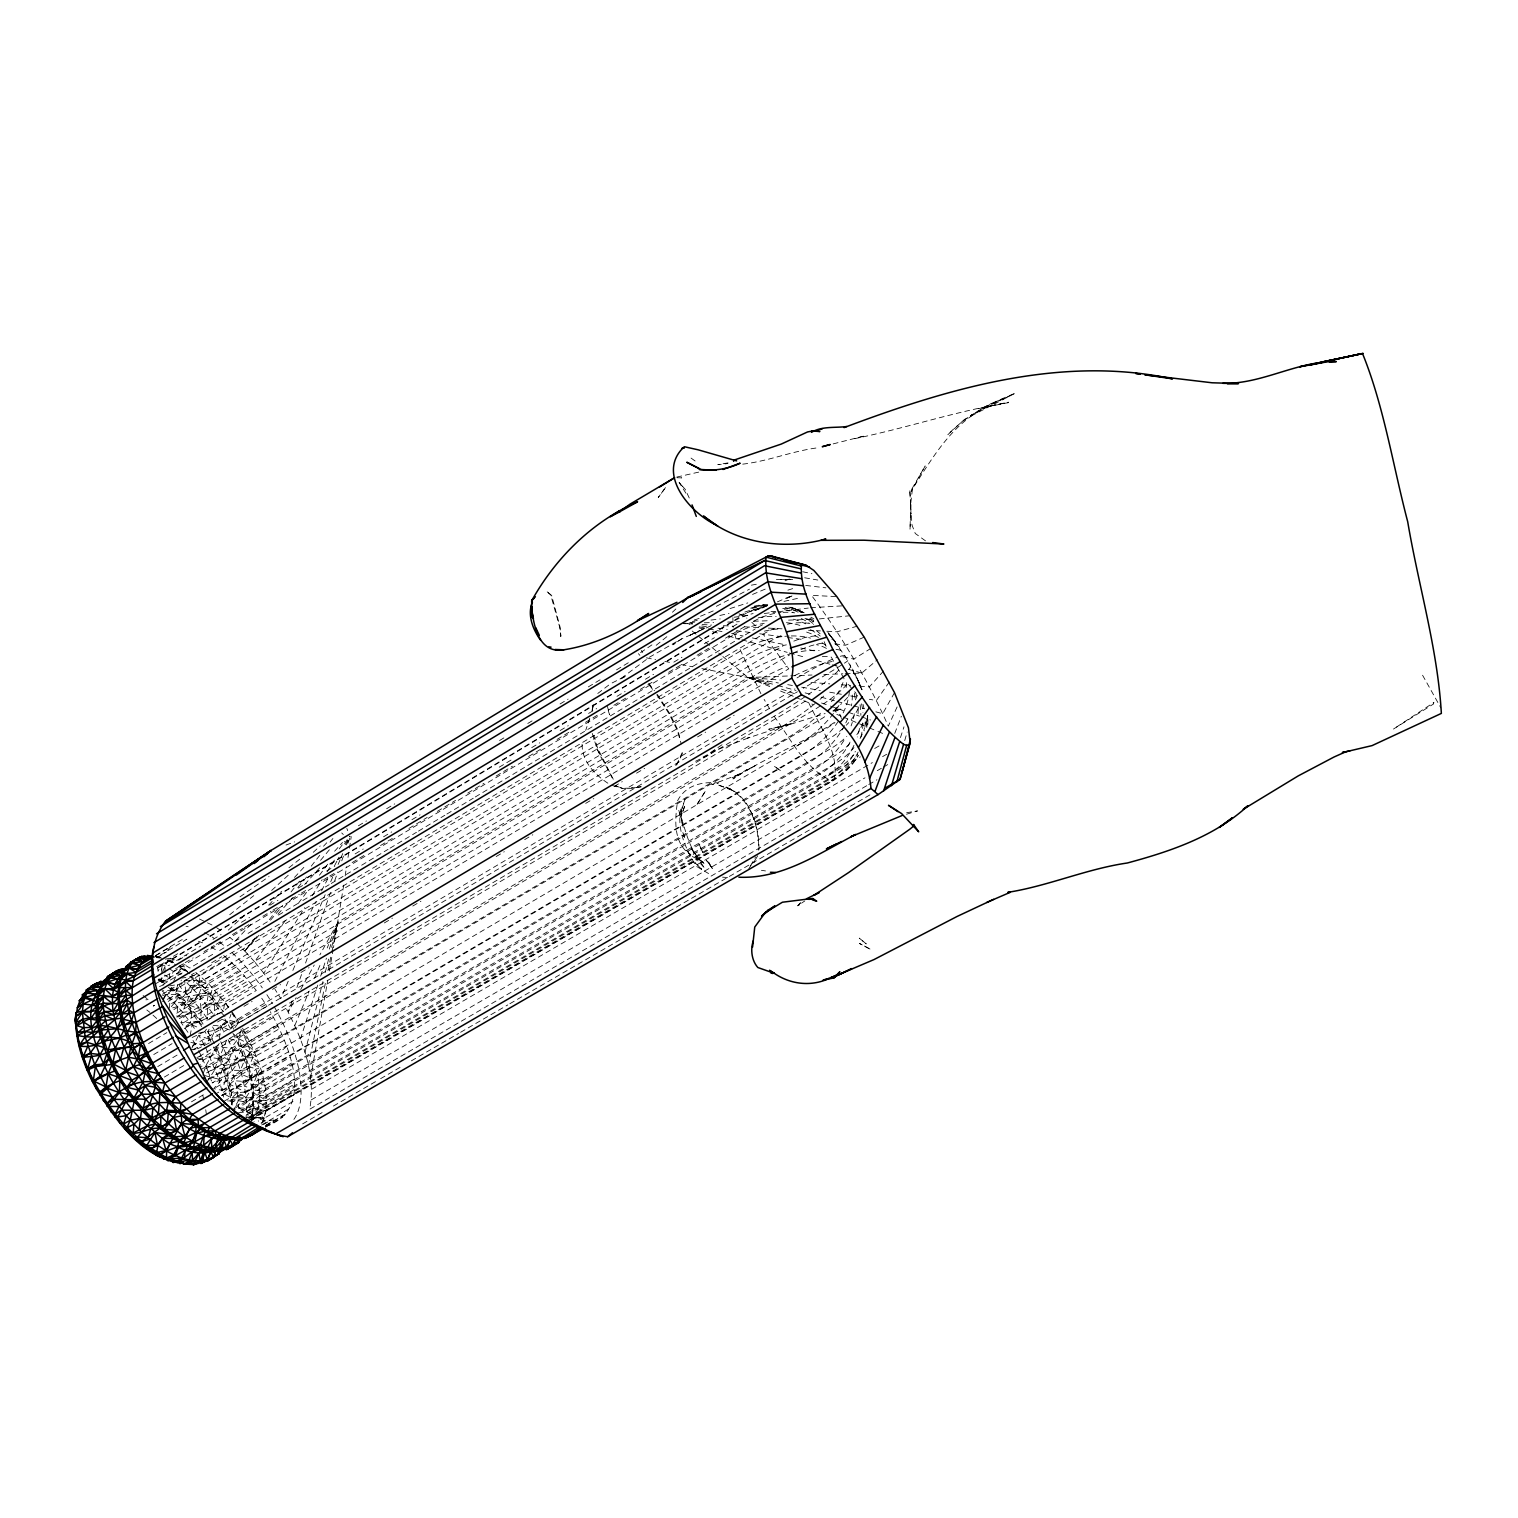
<?xml version="1.0" encoding="UTF-8"?>
<svg xmlns="http://www.w3.org/2000/svg" width="1518" height="1518" viewBox="0 0 1518 1518"><rect width="100%" height="100%" fill="white"/><g stroke="black" fill="none" stroke-linecap="round" stroke-linejoin="round"><path stroke-width="0.75" stroke-dasharray="5 3.75" d="M236.466 1034.783C248.212 1059.241 257.111 1086.907 252.386 1114.269L246.03 1117.988C248.743 1090.285 239.446 1062.904 227.453 1038.312L236.485 1040.494C247.738 1065.598 256.732 1093.89 251.096 1121.574M240.926 1029.052C253.961 1057.078 267.035 1091.328 254.056 1121.631M866.702 785.717L309.672 1109.26C316.427 1073.359 301.57 1037.401 285.08 1006.206M201.685 1026.51L191.192 1011.538L176.069 994.347L176.126 991.425L179.428 986.055L184.722 980.495L200.053 996.51L214.342 1015.656L208.156 1019.887L201.021 1009.774L188.896 1004.897L185.424 1004.442L169.561 1008.711L169.883 998.085L162.065 990.837L171.895 990.324L185.67 991.975L198.668 984.309L199.996 975.808L227.909 959.091L240.489 971.273L256.295 990.476L228.535 1006.984L223.374 1011.519L215.917 1014.783L223.374 1011.519L224.74 1002.07L208.478 983.588L195.727 972.336M910.61 515.456L910.003 529.668L910.8 502.458L911.047 514.071L909.756 489.612L910.534 501.547M231.875 1104.383C232.596 1084.383 224.322 1065.124 216.258 1047.173L219.256 1043.53M164.893 972.81L165.215 966.15L167.853 960.42L173.469 962.355L167.473 959.888L174.285 960.42M265.878 1126.489C316.294 1108.804 288.951 1044.213 270.318 1011.728M242.557 1028.16C257.548 1056.3 273.392 1090.322 262.747 1122.428M732.871 617.731L733.175 627.408M759 849.359C759.076 826.001 750.139 796.039 726.135 787.102C749.588 796.988 759.304 826.494 758.696 850.175M836.114 707.445L835.697 711.771L840.232 714.845L842.054 720.405M238.516 1112.77L246.523 1111.783L252.842 1108.14L253.582 1092.865L292.651 1068.539M161.591 970.04L162.521 963.152M251.4 1119.487L253.221 1108.387L259.198 1102.125L266.409 1100.512L294.625 1084.042M252.842 1108.14L252.007 1116.982L247.244 1119.715M219.275 1038.824L221.097 1026.585L218.649 1022.62M343.713 885.165L333.486 947.706M345.155 875.905L346.578 866.645M348.02 857.404L349.102 850.459M349.463 848.145L351.246 836.589M220.755 1041.727L230.47 1064.611L236.618 1087.154L238.421 1100.664L233.089 1110.151L238.668 1107.988L246.523 1111.783L252.899 1106.318L253.791 1100.929L265.479 1090.303L253.373 1090.247L251.684 1088.861L257.111 1074.535L262.026 1073.776L289.995 1057.363M185.424 1004.442L182.653 1012.259L177.264 1017.629C187.188 1013.075 199.237 1013.701 206.562 1004.65L208.213 995.125L188.004 974.139M310.602 1077.742L327.755 980.211M329.387 970.932L333.068 950.021M190.167 1035.655L192.103 1024.935L182.653 1012.259L169.883 998.085L162.54 1001.614M592.305 709.627L593.348 704.01M592.343 710.348L593.386 704.694L591.963 710.785M232.083 1105.085L232.197 1097.514L237.529 1092.58L245.328 1092.011L251.684 1088.861L246.011 1097.476L232.671 1101.897L238.174 1097.875L252.652 1097.818L253.582 1092.865L266.409 1100.512L253.791 1100.929L266.428 1105.787L294.701 1089.279M910.8 502.932L912.451 488.929C932.64 457.715 953.152 421.226 989.034 406.331L983.171 408.076L986.188 407.166M308.382 1065.37L326.047 979.907M327.945 970.666L331.285 954.499M331.778 952.184L337.983 922.166L748.089 677.559L788.354 675.965M231.476 1104.383L231.495 1093.226L243.297 1081.347L249.559 1077.704L255.878 1068.995L260.413 1068.236L288.325 1051.841M292.993 1101.499L264.113 1118.311L251.552 1117.305L258.326 1109.07L266.428 1105.787M589.781 718.166L585.682 730.386M291.475 1063.055L263.468 1079.469L258.079 1079.962L252.595 1084.326L251.608 1088.368L245.328 1092.011L229.692 1084.269L228.326 1086.698L216.827 1093.245M240.394 1030.931L238.25 1044.346L233.032 1050.323L228.725 1059.83L223.772 1064.611L218.972 1079.26L223.525 1097.04M236.618 1087.154L244.322 1086.186L249.958 1079.526L250.982 1075.484L262.026 1073.776M304.966 1052.41L322.917 981.577M325.231 972.431L329.292 956.435M331.607 947.308L337.983 922.166L319.9 954.803M262.595 1122.561L266.105 1110.778L294.454 1094.25M286.466 1046.319C270.318 1064.156 234.835 1061.063 228.668 1088.083L230.584 1097.552L227.719 1101.024M904.709 740.575L907.195 732.056M240.489 971.273L212.653 987.876L210.66 994.271L200.053 996.51L188.896 1004.897L183.754 1002.525L174.513 1002.848L169.561 1008.711M203.089 1024.043L200.869 1020.627L201.021 1009.774L179.428 986.055L181.306 980.04M300.431 1039.052L317.755 985.106M320.64 976.112L326.427 958.124M329.311 949.13L337.983 922.166L327.186 947.991M900.459 737.558L903.988 726.837M284.227 1040.361L252.709 1057.685L247.548 1069.924C241.836 1076.945 232.88 1075.427 225.176 1075.636L213.715 1088.615L222.083 1090.322L230.47 1064.611L236.58 1059.185L242.823 1055.541L245.878 1057.116L250.774 1051.955L281.798 1034.498M203.374 1073.188L205.879 1065.731L216.258 1047.173L232.026 1048.008L238.25 1044.346L256.371 1056.756M292.196 1000.817L288.268 1011.937L296.181 997.649M296.921 987.497L302.424 971.937M305.573 963.057L330.734 891.958M334.662 880.838L337.812 871.958M341.74 860.839L344.093 854.179M348.039 843.078L350.392 836.399M209.332 1042.942L197.776 1048.729L191.496 1037.8L204.892 1031.538C215.575 1031.879 228.231 1025.447 230.926 1014.441M894.728 733.46L901.331 716.268M246.011 1097.476L237.529 1092.58L231.495 1093.226L228.326 1086.698L227.283 1075.105L232.368 1070.323L240.356 1070.361L245.878 1057.116M193.924 1000.95L198.592 994.802L201.609 987.459L212.653 987.876M226.656 1040.134L215.006 1068.084L202.729 1075.048M294.834 1025.485L309.217 991.045M314.606 978.123L320.905 963.057M288.23 981.254L280.83 998.578L274.986 989.319M292.841 970.438L325.175 894.709M330.715 881.73L333.486 875.241M338.116 864.425L342.726 853.59M346.427 844.938L350.108 836.285M173.716 981.273L176.904 973.949L181.173 968.674L186.107 970.306L179.712 965.846L183.128 963.892L189.845 968.048L213.848 953.646M261.779 1123.415L264.512 1118.083M897.119 706.933L888.315 726.154C867.727 679.874 841.769 635.966 811.504 595.36L836.816 596.612M162.711 971.52L165.215 966.15L169.807 965.106M277.471 1025.124L247.149 1042.581L242.33 1047.781L236.58 1059.185L228.725 1059.83L220.471 1056.452L216.448 1053.264L211.856 1043.929M163.432 999.831L166.107 994.461L171.895 990.324L182.577 997.8L200.869 1020.627L208.156 1019.887L220.527 1011.956L225.537 1017.003M274.815 981.406L316.105 901.426M321.531 890.895L329.14 876.171M334.586 865.639L338.931 857.215M345.44 844.596L349.785 836.171M220.793 997.155L217.605 1003.246L207.378 1005.751L201.021 1009.774L200.053 996.51L206.258 992.791L210.66 994.271L223.374 1011.519L208.213 995.125L220.793 997.155L248.572 980.59M236.334 966.947L208.478 983.588L194.854 980.419L182.577 997.8L169.883 998.085L176.069 994.347L166.107 994.461L159.732 996.491M755.547 859.15L753.611 862.774L757.672 855.754M300.697 989.489L314.245 965.012M257.054 1074.289L260.413 1068.236L254.493 1063.682M894.5 692.606L882.717 713.688L875.867 711.847M187.947 1032.335L181.003 1022.411L185.006 1015.238L191.192 1011.538L195.006 1012.525M750.537 865.848L755.547 856.93M748.545 869.397L752.7 862.167M191.894 1048.027L198.725 1035.2L197.682 1033.511L203.089 1032.031M210.983 1042.259L207.833 1031.443L209.674 1028.312M273.487 1017.383L245.707 1033.815C234.133 1037.932 232.482 1052.6 220.471 1056.452L221.211 1064.441L228.326 1086.698M676.705 765.053C687.939 738.071 682.455 757.539 674.827 766.457M270.128 982.089L263.809 973.247L304.795 907.574M312.234 895.639L322.177 879.719M327.129 871.768L334.586 859.814M344.51 843.894L348.248 837.936M167.492 950.439L171.705 945.088M216.258 1047.173L216.448 1053.264L203.374 1060L199.256 1066.471L205.879 1065.731L215.006 1068.084L221.211 1064.441L223.772 1064.611M238.668 1107.988L246.599 1108.14L252.709 1098.558L238.668 1107.988L238.421 1100.664L246.409 1102.201L252.652 1097.818L253.373 1090.247L263.468 1079.469L257.111 1074.535L250.982 1075.484L251.608 1088.368L244.322 1086.186M206.448 1029.147L204.892 1031.538L209.427 1039.375L205.613 1043.625M206.846 1081.973L215.347 1068.995L221.211 1064.441L216.448 1053.264M232.368 1070.323L242.823 1055.541L242.33 1047.781L251.438 1045.219L279.255 1028.825M171.249 987.25L182.577 997.8L206.258 992.791L205.385 988.066L208.478 983.588M889.301 681.98L876.36 700.538L869.359 699.286M800.403 902.736L798.354 905.639L801.314 903.077M853.344 762.795L854.729 760.841M162.749 999.186L166.107 994.461M174.513 1002.848L178.726 997.041L186.695 1002.373L193.469 1000.438L198.592 994.802M234.816 1027.8L237.984 1023.455L267.035 1006.263L259.995 995.599M263.809 973.247L254.493 961.672L285.574 920.306M298.287 903.4L308.173 890.231M319.463 875.203L329.368 862.034M339.254 848.885L344.909 841.351M228.725 1059.83L222.767 1068.596L215.347 1068.995L208.175 1071.461L198.706 1050.532M254.493 961.672L244.778 951.027L254.891 938.124M269.35 919.661L279.464 906.739M291.02 891.977L299.691 880.914M311.247 866.152L319.918 855.089M330.032 842.167L332.916 838.467M250.774 1051.955L244.474 1060.152L224.209 1065.788L225.176 1075.636L212.084 1082.922L226.049 1078.406M236.504 943.114L244.778 951.027L256.903 936.53M270.546 920.193L282.671 905.696M297.813 887.556L308.42 874.861M320.545 860.345L329.634 849.454M883.59 670.956L869.34 686.933L860.004 686.212M244.778 951.027L258.971 935.278M277.87 914.253L293.638 896.74M304.682 884.501L320.431 866.987M334.624 851.219L342.499 842.471M250.963 924.196L234.835 941.521L229.825 937.403M268.705 905.145L281.589 891.275M294.492 877.423L305.782 865.298M323.524 846.228L326.749 842.775M229.692 1084.269L241.552 1074.44L249.559 1077.704L248.781 1066.395L255.878 1068.995M800.441 903.001L797.633 905.829L804.787 900.971M193.469 1000.438L188.896 1004.897L191.192 1011.538L182.653 1012.259L176.942 1017.231L177.587 1006.244L183.754 1002.525L186.695 1002.373L192.463 988.047L201.609 987.459M672.436 612.228L675.871 608.965M597.769 693.479L610.141 684.03M228.288 930.117L247.377 912.641M271.646 890.421L288.989 874.539M313.258 852.3L320.203 845.943M714.978 750.12L710.443 754.048L693.897 762.074M232.254 1012.07L239.275 1022.715L228.782 1020.229L226.372 1021.31L214.759 1030.589L211.59 1038.027L209.427 1039.375L198.725 1035.2L204.816 1045.921M845.184 673.688L861.769 673.043L877.423 659.704M656.174 645.321L668.793 635.131M229.692 914.747L253.753 895.658M288.932 867.765L301.892 857.48M251.552 1117.305L257.415 1113.168L266.105 1110.778L253.221 1108.387M239.996 896.853L269.028 876.531M256.087 1117.381L250.091 1121.574L256.219 1116.982L264.056 1118.443L256.087 1117.381L258.553 1121.233M640.558 652.645L652.19 644.695M681.582 638.888L672.872 644.808L681.582 638.888L696.743 632.228M710.652 752.473L724.086 743.365M198.118 1021.026L190.414 1022.525L184.627 1027.363L214.114 1015.314L214.588 1003.398L220.527 1011.956M265.935 1004.499L231.115 1024.384L227.017 1022.411L222.937 1015.808M834.027 722.701C801.58 743.896 765.167 757.672 732.985 778.924L746.894 769.683L732.53 777.747L739.759 774.066L711.752 784.635L718.356 783.022C702.568 781.296 685.738 785.034 677.654 800.574C674.884 819.208 672.683 843.192 690.899 854.976L686.686 850.516L690.557 855.602L701.771 861.256L704.504 864.121C688.261 851.484 685.813 828.202 678.47 809.663L683.442 828.411L681.24 817.671L681.791 820.517L681.108 808.107C676.288 828.828 685.719 848.885 696.155 866.19L711.164 875.089M870.934 648.376L853.78 659.078L839.947 656.193M171.8 962.222L167.853 960.42L161.591 964.253L158.043 971.33L157.606 966.814M155.766 983.702L160.415 980.875L167.511 981.216M148.1 999.546L145.88 999.831M185.67 991.975L184.722 980.495L192.539 975.429L199.996 975.808M358.4 825.792L366.464 820.934M386.635 808.733L394.699 803.876M499.574 740.518L505.608 736.856M527.79 723.46L533.843 719.817M560.066 703.972L568.13 699.096M588.301 686.914L602.418 678.394M616.536 669.855L630.653 661.336M155.899 955.581L167.454 948.598M156.885 957.782L166.544 951.938M165.291 959.167L170.187 958.237L180.281 952.165M156.677 966.681L160.566 964.328M157.436 967.668L742.625 615.264A67.532 63.49 -63.7 0 1 766.514 606.574M157.53 968.142L732.568 621.887A68.044 62.466 -3.2 0 1 753.137 613.538M176.543 960.609L200.68 946.075M178.479 960.192L186.6 955.296M212.994 939.414L221.116 934.538M241.419 922.318L249.54 917.441M269.843 905.221L277.965 900.326M298.268 888.125L306.389 883.229M326.693 871.009L334.814 866.133M355.117 853.913L363.238 849.017M383.542 836.816L391.663 831.921M411.947 819.701L420.069 814.824M499.251 767.178L511.433 759.854M531.736 747.634L539.858 742.757M560.161 730.538L568.282 725.642M588.586 713.441L596.707 708.545M617.01 696.326L625.131 691.449M645.435 679.229L653.556 674.334M673.84 662.133L681.962 657.237M704.295 643.803L714.447 637.693M732.72 626.706L738.811 623.044M185.139 962.678L193.147 957.858M175.595 968.712L183.697 963.816M204 951.634L214.133 945.524M216.163 944.31L222.254 940.648M232.406 934.557L242.538 928.447M244.569 927.232L250.66 923.57M262.842 916.265L270.944 911.388M272.974 910.155L279.065 906.493M291.247 899.187L299.369 894.311M301.38 893.077L307.471 889.434M323.714 879.662L327.774 877.233M329.804 876L335.876 872.357M352.119 862.585L364.282 855.279M380.525 845.526L392.707 838.202M408.93 828.449L427.184 817.462M437.336 811.371L455.59 800.384M467.772 793.079L484.014 783.307M496.177 776.002L512.42 766.248M528.644 756.476L540.825 749.171M557.049 739.418L569.231 732.093M585.455 722.34L597.637 715.016M613.86 705.263L626.042 697.938M640.254 689.4L654.448 680.861M668.66 672.322L682.853 663.783M697.066 655.245L711.259 646.725M725.471 638.186L745.755 625.985M158.214 980.609L734.693 634.182A68.215 54.306 -15.5 0 1 764.218 623.329M162.843 984.556L183.147 972.374M219.655 950.458L239.939 938.276M248.06 933.399L268.344 921.217M278.496 915.126L300.811 901.73M302.841 900.516L329.197 884.69M331.228 883.476L359.633 866.417M361.663 865.203L388.039 849.359M390.069 848.145L416.444 832.319M418.475 831.105L444.85 815.261M446.88 814.046L473.255 798.221M475.267 796.988L755.243 628.926M211.685 962.754L221.666 956.776M162.464 994.271L763.118 634.201A67.171 45.331 -41 0 1 778.032 627.029M165.386 995.599L740.404 651.07A68.348 42.314 -21.7 0 1 789.17 636.023M232.14 962.886L204.266 979.565L198.991 981.387L190.926 976.719L181.932 978.047M168.194 1001.425L769.284 641.697A67.115 38.709 -38.6 0 1 784.028 634.391M171.572 1003.55L744.503 660.88A68.405 35.104 -23.9 0 1 786.381 644.865M173.849 1009.584L775.679 650.065A67.058 31.461 -36.7 0 1 782.946 646.023M176.752 1013.189L749.361 671.392A68.462 27.267 -25.7 0 1 790.593 653.803M252.5 985.543L224.74 1002.07L217.605 1003.246L213.583 1002.051L211.59 995.41L244.569 975.827M194.342 1028.369L192.103 1024.935L200.869 1020.627L191.913 1012.468L190.414 1022.525L181.003 1022.411M179.314 1018.635L782.187 659.154A67.02 23.7 -34.9 0 1 789.417 655.074M148.555 1043.53L166.866 1032.62M183.147 1022.923L754.844 682.398A68.481 18.918 -27.4 0 1 787.349 666.212M184.399 1028.464L788.734 668.85L763.118 634.201M153.754 1054.536L172.084 1043.644M217.548 1021.994L223.639 1018.369M243.981 1006.301L252.121 1001.463M272.462 989.375L280.602 984.556M300.943 972.469L309.084 967.649M384.339 922.944L392.479 918.124M412.801 906.037L420.941 901.218M496.196 856.513L504.337 851.693M524.678 839.606L532.818 834.767M585.701 803.364L593.842 798.544M614.183 786.457L622.304 781.637M636.554 773.174L644.676 768.336M697.559 736.932L705.699 732.112M726.04 720.025L734.181 715.206M157.72 1066.585L178.099 1054.498M192.369 1046.016L767.368 705.054A68.519 1.366 -30.4 0 1 794.92 688.887M193.222 1049.83L797.424 691.772M164.399 1077.04L184.779 1064.972M199.067 1056.528L774.161 716.268A68.5 7.514 -31.9 0 0 804.863 696.838M198.782 1059.868L805.47 701.088M202.217 1068.9L781.144 727.122A68.481 16.262 -33.4 0 0 817.747 701.316M205.67 1068.881L813.155 710.386A66.982 18.102 -27.5 0 0 820.213 706.041M208.042 1079.146L788.184 737.406A68.443 24.724 -35 0 0 822.206 711.619M209.75 1079.127L818.354 720.671A67.02 26.129 -25.9 0 0 825.394 716.268M191.477 1101.821L205.746 1093.415M215.935 1087.419L823.022 730.594A67.058 33.738 -24.1 0 0 834.976 722.587M221.362 1095.484L827.082 740.025A67.096 40.777 -22 0 0 844.9 726.591M222.14 1095.692L801.865 755.528A68.329 40.132 -38.9 0 0 838.828 720.481M228.914 1101.233L830.479 748.772A67.171 47.172 -19.4 0 0 846.816 736.344M230.338 1101.575L808.24 763.042A68.253 46.792 -41.3 0 0 844.881 724.788M235.423 1106.413L833.116 756.723A67.247 52.788 -16.2 0 0 850.801 742.511M234.284 1108.557L814.198 769.341A68.177 52.637 -44.5 0 0 845.545 737.71M294.245 1079.051L266.086 1095.503L259.407 1095.389M240.85 1110.929L834.976 763.725A67.323 57.551 -11.7 0 0 853.97 747.596M242.197 1111.631L819.568 774.313A68.082 57.532 -48.8 0 0 850.042 742.093M247.434 1113.282L836.02 769.664A67.418 61.346 -4.9 0 0 855.032 753.156M247.377 1114.648L860.383 756.837M874.691 748.488L880.819 744.902M248.971 1117.001L836.209 774.427A67.513 64.117 6.4 0 0 857.727 754.161M249.958 1117.419L828.335 780.062A67.893 64.211 -65.6 0 0 855.374 751.334M249.578 1119.582L835.526 777.918A67.608 65.824 27.1 0 0 858.334 755.49M250.015 1119.867L833.97 780.043A67.703 66.412 61.5 0 0 858.106 755.452M251.153 1119.829L833.97 780.043C840.403 752.264 818.031 724.731 807.5 699.893M311.569 1089.298L872.357 762.605M882.584 756.628L886.683 754.256M261.039 1123.111L264.929 1120.834L277.49 1119.734M261.665 1124.971L290.469 1107.969M263.582 1124.477L269.426 1121.081M265.859 1125.236L273.619 1120.72M265.954 1125.407L287.035 1113.149M265.384 1126.052L286.466 1113.795M311.266 1099.867L865.013 777.804M877.271 770.67L881.351 768.298M883.4 767.102L889.529 763.535M265.365 1127.172L282.69 1117.096M868.751 784.521L876.949 779.778M302.651 1123.87L325.213 1110.796M333.41 1106.034L353.941 1094.136M355.99 1092.941L378.551 1079.867M380.601 1078.672L403.162 1065.579M411.378 1060.835L458.569 1033.473M460.618 1032.278L507.79 1004.916M509.858 1003.721L872.964 793.155M703.024 757.027L715.642 750.328L750.67 737.065L747.463 738.146L792.035 723.403L768.658 729.285L790.271 724.314L825.147 713.517M224.322 1101.1L230.584 1097.552L238.174 1097.875M777.444 601.849L790.84 596.043M612.134 682.929L627.2 675.377M625.302 676.421L619.591 679.59L649.306 657.294L679.647 639.875M194.342 973.095L191.553 974.651L210.66 994.271L216.77 992.411M996.263 401.606L970.419 415.723L988.484 404.68L1009.261 396.217L982.45 408.418L1001.482 399.291M159.94 958.029L156.354 957.573L186.847 939.281L181.667 939.813L153.128 957.042L158.403 956.435L151.458 958.048M716.344 606.327L749.494 589.174M698.678 631.697L690.159 635.112L699.969 630.406M690.159 635.112L712.359 625.188M701.544 629.666L704.694 628.186M787.425 597.978L794.256 594.866M786.571 598.339L792.339 595.739M159.466 986.51L164.988 984.366L158.119 979.262L163.375 981.159L183.147 970.154L187.625 971.463L174.399 964.063M864.197 637.143L845.469 645.264L833.875 643.708M700.538 616.232L715.699 609.875M752.53 594.43L765.546 588.984M785.034 580.806L789.379 578.984M226.03 1053.112L233.032 1050.323L240.774 1050.304M767.368 605.739L753.194 611.166L766.059 606.251M206.562 1004.65L213.583 1002.051L207.378 1005.751L207.454 1018.844M286.01 845.033L294.663 841.864M738.924 615.492L766.021 606.043M222.083 1090.322L228.668 1088.083L222.71 1092.96L230.584 1097.552M694.333 619.951L701.012 617.826M729.968 608.585L747.786 602.912M787.88 590.141L794.559 588.016M906.493 814.217L917.517 810.916L905.829 812.832M833.173 443.882L865.07 435.78L854.463 438.683C906.056 428.285 956.264 410.998 1008.331 402.631L978.598 408.589L1008.369 402.156M832.832 710.955L841.105 709.058L832.832 711.05M246.599 1108.14L252.899 1106.318M676.762 477.069L698.735 472.117M857.309 626.194L836.949 631.792L822.756 631.014M249.958 1079.526L243.297 1081.347L235.252 1080.816M692.36 621.488L699.229 619.989M719.855 615.454L729.019 613.443M751.922 608.414L767.975 604.904M784.009 601.375L800.043 597.864M190.338 985.865L198.668 984.309L205.385 988.066M751.372 585.17L759.911 583.595M742.719 464.147C768.753 461.149 793.06 450.675 819.037 447.639M727.995 462.876L717.843 464.66L727.919 463.559M248.022 1117.665L252.007 1116.982L251.988 1115.294L257.415 1113.168L264.113 1118.311M169.618 985.846L175.69 984.878M833.515 711.05L838.221 710.595M612.361 785.489L622.703 788.449L615.397 785.717L622.703 788.449L635.283 787.633M635.852 787.557L643.215 786.457M627.845 788.734L641.241 786.741M850.365 615.682L816.665 619.211M190.945 1049.621L197.776 1048.729M694.77 622.076L683.195 623.5L690.159 624.429M710.993 620.065L720.253 618.927M734.143 617.219L750.366 615.207M764.256 613.5L775.831 612.058M778.146 611.773L808.259 608.073M810.574 607.769L843.515 605.777M156.354 957.573L160.225 957.213M252.595 1084.326L264.606 1084.972M240.356 1070.361L247.548 1069.924M790.726 675.871L812.035 675.017M823.876 674.542L842.832 673.783M692.569 623.196L683.195 623.5L692.663 624.012M704.276 622.816L713.631 622.513M727.691 622.076L739.399 621.697M753.44 621.241L767.482 620.786M788.563 620.122L814.312 619.287A67.418 60.378 -54 0 0 811.029 617.143M790.366 579.44L776.628 579.629L792.662 579.402M184.722 980.495L194.854 980.419M181.344 974.025L176.904 973.949L169.162 968.503M677.009 477.734L681.715 477.885L678.261 477.487M702.113 624.524L711.581 625.036M723.403 625.663L732.871 626.175M744.693 626.82L758.886 627.579M768.355 628.091L782.548 628.85M808.563 630.255L820.384 630.9M722.53 877.176L728.336 877.556M701.866 668.603L748.089 677.559L780.726 680.083M811.048 682.417L829.701 683.859M841.351 684.77L850.687 685.491M805.716 585.436L825.925 587.846M701.733 625.985L706.382 626.611M717.976 628.167L727.236 629.401M736.515 630.653L750.423 632.513M759.683 633.765L785.186 637.181M787.5 637.484L803.743 639.666M761.429 870.307L765.489 870.934M804.635 577.77L817.804 580.047M722.853 656.535L748.089 677.559L778.411 682.986M787.728 684.656L792.396 685.491M801.732 687.18L820.384 690.519M829.72 692.189L841.37 694.276M850.706 695.946L857.689 697.198M264.929 1120.834L246.39 1114.535M204.342 1045.048L190.471 1042.354M646.402 657.844L655.643 659.647M664.884 661.431L669.514 662.322M681.07 664.561L692.625 666.8M186.069 926.303L188.137 926.72M699.324 626.858L706.25 628.3M708.545 628.794L722.378 631.678M731.6 633.594L743.137 636.004M752.359 637.921L784.616 644.657M800.764 648.015L816.893 651.393M802.68 571.736L811.902 573.69M218.877 1058.748L201.458 1055.94L195.31 1057.989L203.374 1060M179.712 965.846L187.815 967.611M204.588 1075.541L218.972 1079.26L205.708 1047.743M769.74 686.553L748.089 677.559L775.47 684.903M777.747 685.529L796.001 690.424M805.128 692.872L811.978 694.713M821.105 697.16L834.805 700.823M837.082 701.43L864.463 708.792M161.743 958.275L155.272 955.979L158.821 956.928M699.02 627.883L703.536 629.135M712.587 631.659L719.361 633.537M728.412 636.042L739.702 639.173M741.96 639.799L787.178 652.342M789.436 652.968L805.261 657.351M816.57 660.501L830.118 664.258M832.376 664.884L839.169 666.763M848.201 669.267L861.769 673.043M155.272 955.979L159.276 957.251M155.728 956.34L159.751 957.63M748.089 677.559L772.567 686.041M781.485 689.134L797.064 694.523M821.542 703.005L828.221 705.32M830.441 706.098L846.038 711.506M848.258 712.265L859.378 716.116M861.617 716.894L870.516 719.987M158.119 979.262L163.375 981.159M170.187 958.237L174.418 959.812M199.579 919.073L212.937 925.43M198.441 941.236L202.615 942.849M167.416 960.002L173.469 962.355M229.56 1029.944L221.097 1026.585L224.493 1032.79M780.556 691.032L793.534 696.42M795.698 697.331L813.022 704.504M836.816 714.39L841.143 716.192M843.306 717.084L867.12 726.97M869.283 727.862L875.772 730.556M877.935 731.467L884.425 734.162M739 613.765L746.932 618.149M246.523 1111.783L252.386 1114.269M192.103 1024.935L198.042 1027.477M796.855 609.382L799.284 610.502M222.368 1019.432L226.372 1021.31M158.954 978.92L163.147 981.007L169.731 978.313L173.507 971.425L181.173 968.674L189.864 973.74M165.215 966.15L161.591 964.253L161.876 973.323M774.161 716.268C790.859 738.943 804.768 768.905 831.56 780.783A67.798 65.881 -85 0 0 858.125 752.093M160.415 980.875L165.936 983.854M170.225 988.161L176.126 991.425L177.701 984.556L179.428 986.055M167.853 960.42L172.767 963.152M925.506 540.863L915.278 533.501L912.014 525.095L911.198 513.046M251.438 1045.219L238.288 1038.464L234.284 1034.555M211.192 947.023L216.182 950.192M159.94 978.958L163.147 981.007L164.779 975.03L169.731 978.313L169.504 974.385M703.327 862.509L698.849 859.473L703.327 862.509L702.663 861.636M216.543 927.612L223.165 932.166M691.051 458.075L696.971 462.326M607.864 783.212C594.449 774.294 581.811 761.182 582.096 743.972M146.829 1009.982L149.921 1012.373M143.128 995.58L147.379 998.939M223.677 955.581L227.909 959.091M692.208 631.014L710.234 646.023M712.037 647.522L721.05 655.036M258.572 1062.714L252.709 1057.685L246.125 1057.818L246.599 1066.718M248.629 1046.206L253.98 1050.892M168.251 987.08L171.895 990.324M152.995 1015.144L157.587 1019.299M198.27 1021.253L204.797 1027.553M751.846 622.323L757.273 627.712A67.247 51.233 -44 0 1 764.711 623.746M242.519 1030.646L245.707 1033.815M828.43 633.86L835.052 641.526A67.115 38.709 -38.6 0 0 829.511 635.169M685.908 493.179L679.172 482.534L685.225 489.327L689.76 499.099M243.677 1034.745L249.692 1041.519M679.172 482.534L684.732 489.005M851.541 688.28L846.608 681.924A68.386 32.713 -36.8 0 1 845.355 690.994M648.679 683.366L654.505 690.785M649.514 685.434L653.86 690.994M228.535 1006.984L224.74 1002.07L228.25 1007.212M232.956 1014.195L238.193 1020.95M858.106 680.766L859.492 684.182A67.171 47.172 -19.4 0 1 862.015 689.817L860.308 685.624A67.096 40.777 -22 0 0 858.106 680.766L845.241 656.459L829.113 633.803A67.171 45.331 -41 0 1 832.68 638.547M657.408 694.504L669.647 713.422L677.977 730.12L680.33 740.025M656.744 694.713L668.983 713.688L677.313 730.386L681.278 743.991M836.968 667.199L843.989 678.204A68.443 24.724 -35 0 1 829.245 704.238M769.645 708.792L764.123 699.381M231.647 1012.506L237.984 1023.455L231.115 1024.384L228.782 1020.229M592.248 733.422L597.01 748.81L613.12 779.721M822.32 656.668A68.481 18.918 -27.4 0 1 831.276 657.104L836.114 665.757M207.833 1031.443L214.399 1043.511M1422.575 675.225L1440.943 707.995M230.736 1029.109L227.017 1022.411L220.812 1026.092L211.533 1025.162L218.156 1036.756M233.753 1029.261L231.115 1024.384L231.476 1028.654M760.898 693.688L739.095 647.484M232.956 1033.246L236.485 1040.494M597.01 748.81L601.413 758.165M858.277 681.07L860.308 685.624M824.16 641.678L827.215 648.888A68.405 35.104 -23.9 0 0 816.38 644.657M613.272 779.246L597.561 748.07L593.804 735.243M208.175 1071.461L211.457 1080.968M859.492 684.182L860.573 687.237A67.247 52.788 -16.2 0 1 862.547 691.43M608.244 710.652L609.61 714.826L607.409 706.344M734.693 634.182L737.122 642.114M202.748 1095.237L204.133 1101.138M205.727 1109.734L206.41 1114.421M161.439 977.706L161.933 983.987M343.334 834.483A9.81 3.624 57.8 0 1 341.74 832.946M346.825 828.505A9.81 3.624 57.8 0 1 347.698 830.669M639.856 655.34A10.076 2.353 58.6 0 1 638.433 653.651M641.507 650.387A10.076 2.353 58.6 0 1 642.494 652.531M838.961 705.377A68.386 32.713 -36.8 0 1 834.672 711.847M833.458 713.46A68.386 32.713 -36.8 0 1 795.128 746.932M849.321 691.373A68.329 40.132 -38.9 0 1 841.94 715.206M852.281 695.054A68.253 46.792 -41.3 0 1 851.427 705.889M847.499 719.096A68.253 46.792 -41.3 0 1 845.811 722.891M855.032 698.166A68.177 52.637 -44.5 0 0 853.78 690.842L855.791 692.891A68.082 57.532 -48.8 0 1 857.177 698.716M854.349 713.839A68.177 52.637 -44.5 0 1 851.086 725.908M858.163 708.849A68.082 57.532 -48.8 0 1 857.727 717.217M860.061 704.675A67.987 61.403 -55.1 0 1 860.858 715.376M859.53 728.412A67.987 61.403 -55.1 0 1 857.272 736.989M853.97 745.3A67.987 61.403 -55.1 0 1 824.312 777.899M861.541 703.802A67.893 64.211 -65.6 0 1 862.926 712.473M863.078 723.517A67.893 64.211 -65.6 0 1 860.345 738.868M863.021 704.314A67.798 65.881 -85 0 1 863.989 708.659M865.184 721.961A67.798 65.881 -85 0 1 864.558 730.86M866.645 721.676A67.703 66.412 61.5 0 1 866.55 726.097M867.29 716.135A67.608 65.824 27.1 0 1 867.518 724.807M867.784 724.674A67.513 64.117 6.4 0 0 867.898 718.375L867.67 715.414A67.418 61.346 -4.9 0 1 866.759 727.407M866.493 719.228A67.323 57.551 -11.7 0 1 863.761 730.405M862.3 734.029A67.323 57.551 -11.7 0 1 858.619 741.031M862.774 722.966A67.247 52.788 -16.2 0 1 856.835 734.731M858.353 708.033A67.096 40.777 -22 0 1 846.266 725.243M856.437 677.066A67.058 33.738 -24.1 0 1 859.036 685.51M857.385 695.32A67.058 33.738 -24.1 0 1 855.032 700.538M854.539 673.138A67.02 26.129 -25.9 0 1 856.304 679.817M847.613 697.312A67.02 26.129 -25.9 0 1 840.611 704.523M837.879 706.914A67.02 26.129 -25.9 0 1 833.477 710.481M852.452 669.04A66.982 18.102 -27.5 0 1 853.249 673.916M847.006 684.371A66.982 18.102 -27.5 0 1 823.572 703.84M850.156 664.846A66.963 9.791 -29 0 1 848.391 670.121M847.746 660.634A66.963 1.309 -30.4 0 1 844.406 663.176M841.427 665.112A66.963 1.309 -30.4 0 1 803.288 688.299M797.007 677.901A66.963 7.192 -31.9 0 1 836.816 657.446M840.27 656.307A66.963 7.192 -31.9 0 1 845.241 656.459M836.038 649.609A66.982 15.578 -33.4 0 1 842.68 652.398M793.022 653.214A67.02 23.7 -34.9 0 1 825.697 642.892M835.412 644.277A67.02 23.7 -34.9 0 1 840.099 648.509M793.838 641.108A67.058 31.461 -36.7 0 1 817.045 635.89M831.712 639.002A67.058 31.461 -36.7 0 1 837.538 644.865M787.462 624.24A67.171 45.331 -41 0 1 813.61 624.448M827.841 632.323A67.247 51.233 -44 0 1 830.46 635.966M804.957 618.357A67.247 51.233 -44 0 1 813.743 621.393M753.687 621.26A67.342 56.261 -48.1 0 1 781.03 612.513M783.003 612.361A67.342 56.261 -48.1 0 1 794.692 612.855M782.738 608.509A67.418 60.378 -54 0 1 802.244 612.627M791.428 607.845A67.532 63.49 -63.7 0 1 806.722 614.221M790.783 607.2A67.646 65.521 -81.5 0 1 804.559 613.234M750.689 608.206A67.646 65.521 -81.5 0 1 767.444 604.619M754.161 606.194A67.779 66.412 67.5 0 1 769.284 604.316M788.734 607.086A67.779 66.412 67.5 0 1 802.889 613.177M810.27 618.054A67.779 66.412 67.5 0 1 813.705 620.862M754.389 606.953A67.893 66.223 32.8 0 1 767.558 605.473M785.186 607.523A67.893 66.223 32.8 0 1 799.796 612.987M809.303 618.832A67.893 66.223 32.8 0 1 814.521 623.044M744.807 612.058A67.968 64.895 9.6 0 1 762.15 608.187M784.426 609.686A67.968 64.895 9.6 0 1 793.022 612.228M808.847 620.407A67.968 64.895 9.6 0 1 814.122 624.448M770.992 611.564A68.044 62.466 -3.2 0 1 775.489 611.754M801.219 618.509A68.044 62.466 -3.2 0 1 808.866 622.76M758.222 617.826A68.139 58.898 -10.7 0 1 776.191 616.422M793.648 619.192A68.139 58.898 -10.7 0 1 805.697 623.86M816.304 630.539A68.139 58.898 -10.7 0 1 822.376 635.985M786.438 622.646A68.215 54.306 -15.5 0 1 803.003 626.422M810.46 629.685A68.215 54.306 -15.5 0 1 820.251 636.118M764.37 631.146A68.291 48.747 -19 0 1 779.854 628.907M806.608 632.095A68.291 48.747 -19 0 1 818.506 637.541M791.257 635.947A68.348 42.314 -21.7 0 1 810.574 638.129M822.073 642.816A68.348 42.314 -21.7 0 1 825.545 645.131M792.605 653.29A68.462 27.267 -25.7 0 1 819.189 650.52M794.806 675.472A68.5 10.247 -29 0 1 833.629 661.412M838.695 670.064A68.5 7.514 -31.9 0 1 808.411 694.428M823.743 696.041A68.481 16.262 -33.4 0 1 819.303 699.988M204.664 932.678A115.444 51.935 58.6 0 1 213.905 938.162M219.56 942.147A115.444 51.935 58.6 0 1 225.84 947.156M232.121 952.697A115.444 51.935 58.6 0 1 262.291 987.876M266.883 994.688A115.444 51.935 58.6 0 1 272.31 1003.455M274.397 1007.022A115.444 51.935 58.6 0 1 293.562 1119.867M560.882 635.511L560.768 636.611L559.838 627.693L550.73 594.923L546.29 591.071L551.66 595.492L559.952 626.592L560.882 635.511M911.483 489.612L911.123 491.49L925.183 465.95L911.483 489.612M1433.827 702.511L1433.485 704.029L1393.429 729.076L1433.827 702.511M682.227 807.253L681.089 811.959L684.997 799.36L682.227 807.253M682.17 812.946L681.108 816.418L685.206 804.863L682.17 812.946M705.13 791.58L696.458 805.356L705.13 791.58M665.491 487.601L658.243 497.506L665.491 487.601M964.385 419.48L947.593 434.945C966.264 415.192 990.875 403.048 1015.751 392.972L964.385 419.48M154.457 1005.314L153.337 1005.998L154.457 1005.314M751.125 767.804L747.311 770.043L755.338 765.641L751.125 767.804M731.733 789.607L717.217 784.635L733.422 790.821L731.733 789.607M869.966 949.054L859.454 943.437L869.966 949.054M780.404 770.537L773.876 765.964L780.404 770.537M866.171 943.835L859.283 938.124L866.171 943.835M710.841 866.342L707.843 860.706L710.841 866.342M701.658 869.283L694.959 862.679L701.658 869.283M712.303 868.353L706.42 860.326L712.303 868.353M703.954 867.328L698.128 861.01L690.462 846.494L703.954 867.328M702.511 851.94L698.944 843.894L702.511 851.94M684.39 837.234L682.531 831.503L684.39 837.234"/><path stroke-width="1.5" d="M99.41 983L105.918 980.59C57.039 992.81 78.481 1057.856 96.127 1088.406C116.279 1121.385 144.533 1162.048 186.98 1163.699M152.957 956.454C96.678 956.017 121.288 1036.377 140.035 1064.573C161.136 1098.956 211.04 1159.676 256.409 1131.65M752.567 947.08L754.75 927.062L765.281 912.584L782.415 902.223L812.661 898.447L816.722 901.18L812.301 899.813M243.563 1137.779C203.583 1171.668 155.215 1113.225 133.66 1083.226C117.626 1057.249 77.892 982.374 126.658 967.991M244.094 1119.791L216.277 1135.559L207.511 1131.46L189.352 1119.297L171.287 1102.466L154.532 1082.087L145.595 1068.805L140.035 1064.573L140.13 1059.507C129.144 1039.356 120.207 1017.345 118.992 994.195L125.444 987.307C125.463 977.004 127.721 965.163 136.677 958.826L147.075 959.414L151.458 958.048L147.398 955.372L151.876 956.473M878.049 794.616L870.99 788.449C867.29 747.16 838.24 712.246 801.561 694.827L791.732 678.091C800.214 634.733 761.979 598.642 766.116 557.144L768.677 555.759L772.32 556.271L805.963 565.189L813.838 570.426L836.816 596.612L864.197 637.143L894.5 692.606L908.447 727.805L910.136 742.587L900.041 779.36L878.049 794.616L287.68 1136.735C246.732 1130.587 215.442 1097.191 192.653 1064.687C169.561 1025.257 132.787 964.309 165.519 921.141L270.849 850.554L687.844 597.58L768.677 555.759L805.963 565.189M125.102 969.945L121.497 968.845L112.56 973.664L116.886 970.761L123.679 973.399L114.267 972.526L107.911 976.435L119.144 969.66L124.438 972.943L116.886 970.761C75.065 996.017 105.956 1057.894 125.007 1088.596C147.398 1120.626 190.281 1166.925 233.241 1145.805L230.053 1139.885C168.46 1140.189 123.793 1065.105 113.053 1011.33L118.461 1002.848L120.491 978.047L127.095 973.493L136.051 972.526L153.47 962.014M102.123 984.765L95.387 983.74C83.964 989.793 85.767 1005.087 76.185 1012.563C71.858 1038.141 82.276 1016.244 97.076 1018.066L97.968 1014.878L104.533 1011.519L113.053 1011.33C111.706 998.218 111.516 980.647 124.609 973.114M240.66 1115.92L215.044 1130.872L205.385 1131.081L200.566 1144.211L193.374 1147.741C138.726 1119.639 96.507 1058.179 98.063 995.751L105.046 988.996L113.508 989.869L118.442 992.411L119.049 987.592L125.69 981.615L133.318 980.761L152.787 969.034M97.076 1018.066L97.513 1009.755L103.888 1003.17L119.865 1003.721L153.603 982.412M195.955 1074.839L170.073 1090.133L159.921 1093.131L158.441 1114.098L154.134 1120.303L155.14 1124.003L160.851 1126.584L168.726 1123.851L177.492 1111.612L186.6 1108.994L212.444 1093.814M95.387 983.74L100.719 987.497C79.98 1012.316 96.203 1048.35 108.139 1073.681C118.271 1093.017 131.478 1110.74 147.36 1125.749C159.086 1134.212 171.629 1151.707 187.758 1145.54L196.998 1149.107L203.564 1145.331L204.114 1136.621L215.044 1130.872C227.188 1137.513 245.461 1142.826 256.409 1131.252L252.709 1134.61L244.474 1138.424L240.28 1137.76M244.474 1138.424L261.988 1127.495M153.773 974.727L132.275 987.668L119.049 987.592L118.252 998.18L112.389 1003.455C102.977 1004.764 94.723 1010.248 91.004 1019.204C84.439 1014.536 72.029 1029.716 75.938 1016.168L97.437 1001.671L100.738 986.207L109.562 977.763L121.649 979.129L122.825 971.672L131.933 963.342L139.846 965.144L152.047 957.896M219.275 1152.162L223.013 1149.373C198.213 1176.317 159.048 1149.543 139.068 1129.487L141.516 1110.132C149.03 1101.897 161.06 1102.542 171.287 1102.466L175.443 1096.793L201.325 1081.556M535.418 596.745L531.983 599.952L531.262 608.851L533.444 618.775M75.919 1016.377L82.389 1012.221L96.735 1010.684L97.513 1000.855L104.078 995.523L118.252 998.18L118.992 994.195L132.275 987.668C133.47 975.562 138.404 961.027 151.553 957.573M144.115 961.274L139.846 965.144L129.239 967.706L122.578 972.146L120.396 982.298L115.121 984.176L106.943 982.753L100.017 988.047L99.182 994.859L93.034 999.508L83.243 1003.986L82.389 1012.221L75.976 1022.126C78.917 1060.418 98.936 1095.503 123.603 1124.079L124.59 1128.254L132.464 1133.339L147.36 1125.749L155.14 1124.003L150.775 1128.861L148.176 1137.779L132.521 1136.64L141.591 1141.593L167.473 1122.732L168.346 1112.087L180.225 1111.404L180.965 1103.093C152.976 1070.588 127.436 1031.424 125.444 987.307M192.767 1066.623L164.874 1083.112L162.426 1092.334L152.047 1094.269L145.5 1099.468C136.165 1098.197 126.07 1099.848 119.03 1106.546L107.152 1106.394L107.247 1103.207C118.859 1089.886 135.975 1079.032 154.532 1082.087L161.174 1078.159C147.682 1055.2 135.804 1030.532 132.597 1003.778L126.392 999.736L120.529 1007.8L119.789 1012.885L113.565 1014.764L104.533 1011.519L98.613 1019.546L98.044 1025.352L92.826 1032.582L85.122 1036.87L79.202 1045.466L77.494 1035.39L98.044 1025.352C112.142 1025.732 125.14 1032.221 139.201 1032.24L164.969 1016.851M220.489 1133.548L220.148 1136.982L210.547 1133.339M104.078 995.523L98.063 995.751L96.886 1006.282L90.985 1011.785L82.446 1011.159L76.185 1012.563M96.735 1010.684L97.38 1004.764L103.983 996.89L112.598 996.32L118.347 993.778L119.049 987.592M98.063 995.751L97.361 1002.165L91.687 1005.011L83.243 1003.986L77.057 1007.781L84.704 998.142L97.437 1001.671L98.594 992.962L105.103 988.692L113.717 988.597L119.41 985.827L120.491 978.047L126.943 974.063L134.495 976.435L151.971 965.903M140.035 1064.573C129.353 1067.401 118.746 1073.036 113.489 1083.226L105.975 1086.983L100.017 1091.973L99.714 1094.725L113.489 1083.226L119.941 1080.607L127.038 1087.135L131.8 1080.342L153.622 1067.021L152.673 1063.036L146.753 1055.541L147.493 1052.733L173.337 1037.344M100.017 988.047L113.508 989.869L119.41 985.827L120.207 979.205L126.943 974.063M159.124 1102.58L152.976 1108.292L151.819 1117.969L147.36 1125.749L135.444 1139.43L159.105 1154.951L185.044 1164.078L193.83 1164.572L207.207 1161.023L213.658 1157.342L215.328 1151.517L214.171 1157.077L207.207 1161.023L203.279 1160.587M118.461 1002.848L119.144 997.193L125.501 990.21L132.028 995.372L132.597 1003.778L128.404 1010.039L121.838 1014.024C119.713 1034.308 99.827 1049.147 79.942 1046.092L79.676 1047.382L79.41 1044.137L86.45 1042.145L99.087 1030.665L107.361 1026.092L114.59 1019.83L119.789 1012.885M168.783 1027.022L140.719 1043.91L138.404 1056.357L133.337 1066.774L126.601 1071.841L119.58 1075.048L114.552 1071.101L100.15 1076.509L93.072 1082.543L95.368 1066.623L85.122 1036.87L82.389 1012.221L91.004 1019.204L97.304 1020.229L105.121 1015.58L113.565 1014.764L120.529 1007.8L127.132 1004.1L132.597 1003.778L156.202 989.622M112.237 1096.926L105.975 1086.983L108.139 1073.681L112.939 1062.505L128.176 1057.154L140.13 1059.507L145.595 1068.805L145.083 1072.828L142.977 1082.182L132.958 1099.715L113.85 1099.298L107.247 1103.207L103.338 1100.645L101.004 1093.605L112.237 1096.926L126.279 1115.673L139.068 1129.487M121.649 979.129L122.578 972.146L129.144 967.934L137.55 969.433L153.014 960.097M229.522 1108.709L203.792 1123.756L198.478 1126.014L193.716 1124.383L184.854 1136.014L178.631 1141.175L177.796 1147.153L173.982 1154.724L169.086 1159.24L161.174 1155.957L157.436 1155.881L140.908 1144.268L146.639 1145.654L169.086 1159.24L181.724 1157.855L187.758 1145.54L202.577 1150.758L211.894 1147.608L222.615 1136.716L228.971 1139.126L235.669 1137.874L257.13 1125.388M202.919 1149.809L211.211 1152.086L215.158 1148.12L218.497 1135.9L214.247 1134.686L204.114 1136.621L188.251 1145.445L184.854 1144.287L166.619 1150.872L157.436 1155.881M102.617 985.296L103.129 981.729L110.264 976.738L120.7 975.751L114.267 972.526L107.342 976.909L105.994 980.704M235.518 1143.035L232.311 1146.185L238.838 1142.447L239.673 1137.058L238.44 1142.75L226.77 1149.505L233.525 1145.692L234.873 1139.999L233.241 1145.805L226.182 1149.752L230.053 1139.885L226.827 1147.817L220.319 1151.517L227.947 1147.57M145.5 1099.468L143.072 1108.425L134.191 1101.328L125.804 1101.707L117.683 1117.134L119.827 1122.959L123.603 1124.079L141.591 1141.593L141.743 1143.813L132.939 1136.413L133.907 1124.231L139.903 1118.349L154.134 1120.303L168.346 1112.087L177.492 1111.612L192.331 1114.421L215.044 1130.872L216.277 1135.559L214.247 1134.686L208.042 1146.716L202.577 1150.758L196.505 1148.386L185.12 1150.227L169.086 1159.24M132.939 1136.413L124.59 1128.254L126.981 1127.76L130.206 1120.208L134.191 1101.328L141.402 1094.174L145.292 1085.484L161.174 1078.159M219.73 1149.942L219.123 1153.566L207.871 1160.663L218.934 1153.718L219.636 1150.018M106.715 980.609L107.342 976.909L119.144 969.66L124.874 970.476M176.79 1130.398L167.72 1134.231L162.635 1138.329L157.948 1145.331L156.62 1152.617L151.838 1150.834L160.035 1154.667L166.031 1150.53L181.61 1123.529L186.828 1119.449L198.08 1119.354L223.829 1104.269M139.201 1032.24L135.918 1033.094L130.871 1046.832L125.728 1070.285L113.774 1064.194L95.368 1066.623L87.361 1070.114L83.471 1057.306L90.017 1053.359L96.146 1045.086L100.833 1037.534L100.814 1030.058L116.867 1028.749L122.313 1023.701L123.186 1019.261L129.239 1013.36L133.982 1012.81L157.663 998.616M238.838 1142.447L239.958 1136.83M102.996 984.784L103.869 980.685L112.882 973.74L120.7 975.751M102.104 1041.784L102.996 1037.705L108.404 1029.925M193.374 1147.741L196.752 1133.149L203.792 1123.756M902.166 771.846L910.477 739M910.136 742.587L900.041 779.36L885.696 787.69M207.207 1161.023L210.736 1151.764C199.826 1154.724 188.251 1152.105 178.251 1147.38L173.982 1154.724L166.468 1158.044L161.174 1155.957L159.39 1156.963M87.361 1070.114L91.156 1056.452C105.899 1055.807 119.41 1044.801 134.096 1047.875L140.719 1043.91L147.493 1052.733L138.404 1056.357L132.901 1051.158L134.096 1047.875L142.977 1042.411L135.918 1033.094L129.011 1036.282L126.032 1035.086L119.827 1038.008L104.116 1041.139L104.04 1047.534L94.59 1064.877L88.044 1068.805L92.522 1081.461L100.15 1076.509L108.594 1058.862L108.461 1052.562L115.026 1048.615L123.622 1047.534L128.309 1040.931L129.011 1036.282L135.614 1032.316L136.184 1022.316L161.895 1006.946M896.853 781.865L906.663 745.3L908.865 744.693M130.871 1046.832L123.736 1047.762L120.301 1060.095L113.774 1064.194L114.552 1071.101M126.032 1035.086L132.18 1023.075L136.184 1022.316L123.186 1019.261M207.378 1150.72L204.987 1152.845L200.888 1163.49L207.378 1159.79L210.736 1151.764L213.658 1157.342M220.319 1149.411L219.123 1153.566L215.48 1155.407M891.502 785.66L903.571 744.332C872.167 719.893 853.401 682.872 832.889 649.533C820.859 623.063 799.891 596.005 801.352 565.986L803.212 564.81M124.931 970.457L126.108 966.549L135.425 959.755L143.166 961.843L152.217 956.321M232.026 1137.551L224.19 1140.53L226.827 1147.817L219.104 1151.726L221.818 1148.386L224.19 1140.53L228.307 1138.291M159.105 1154.951L166.468 1158.044L166.619 1150.872L170.282 1143.187L178.631 1141.175L183.754 1143.111L189.238 1128.766L198.478 1126.014L198.08 1119.354L191.287 1120.834L186.828 1119.449M152.976 1108.292L144.608 1110.189L132.711 1110.284L126.279 1115.673L123.603 1124.079L130.206 1120.208L139.903 1118.349M175.633 1155.483L178.251 1147.38L184.854 1144.287L196.998 1149.107L208.042 1146.716M259.692 1126.754L239.825 1139.373L244.531 1137.646M883.609 790.973L899.624 741.809M189.2 1163.585L193.469 1164.591L200.85 1149.24L196.505 1148.386L177.815 1162.446L165.671 1157.949L163.735 1159.088L161.174 1155.957M875.051 791.239L894.861 737.748M165.671 1157.949L167.986 1160.834L170.225 1159.581L185.044 1164.078L189.143 1159.904L192.16 1152.181L200.85 1149.24M111.592 1039.773L103.376 1064.042L95.368 1066.623L105.975 1086.983L93.964 1081.158L108.139 1073.681L117.816 1077.002L126.601 1071.841L139.03 1076.262L151.496 1063.663L178.574 1047.667M247.339 1123.035L225.784 1135.616L224.683 1138.272L218.497 1135.9L211.192 1139.012L203.564 1145.331M869.529 778.544L889.377 732.169M532.438 602.172C526.993 614.752 533.027 629.989 540.75 640.387M733.592 461.301L734.181 460.049L781.277 444.072L807.538 431.947L814.009 430.695M87.721 1046.509L82.693 1057.667L79.942 1046.092L86.45 1042.145L104.04 1047.534L107.398 1049.982L115.026 1048.615L124.115 1029.602L124.893 1024.935L131.478 1020.95L133.982 1012.81L128.404 1010.039M218.137 1099.279L192.331 1114.421L186.6 1108.994L181.42 1112.504L181.61 1123.529L184.854 1136.014L173.887 1136.925L167.72 1134.231L154.95 1132.485L146.639 1145.654L141.497 1144.762M864.862 761.846L883.267 725.206M224.19 1140.53L219.674 1148.424L211.211 1152.086L204.702 1149.638L200.319 1160.853L193.83 1164.572L190.338 1163.357M235.138 1112.599L209.465 1127.608L207.511 1131.46L200.812 1128.728L195.727 1132.599L179.2 1140.435L173.963 1138.443L162.635 1138.329L157.417 1144.951L150.832 1148.746L147.056 1147.703L156.62 1152.617L166.031 1150.53L162.635 1138.329L169.276 1135.331L173.887 1136.925M132.18 1023.075L124.893 1024.935L122.313 1023.701L121.838 1014.024L127.132 1004.1M280.583 1135.995C250.679 1124.269 221.362 1106.603 204.911 1078.046C199.769 1064.194 190.832 1052.05 186.145 1038.331L791.732 678.091M153.66 1080.892L157.948 1073.568L184.399 1057.856M858.505 747.311L876.626 716.913M102.503 984.575L96.905 982.905L96.165 984.119L97.228 983.797M192.331 1114.421L189.352 1119.297L182.141 1115.692L173.982 1117.343L167.473 1122.732M753.345 940.743C750.271 948.978 751.581 960.647 757.861 967.516L774.313 973.342C790.745 984.613 811.675 986.928 829.758 978.161L823.135 980.059L833.287 978.066L836.418 976.017L830.953 977.364M850.346 734.314L869.567 707.483M100.586 989.489L97.569 990.704L89.619 988.825L82.276 994.954L86.849 993.076L99.182 994.859L98.594 992.962L105.046 988.996L112.598 996.32L118.442 992.411L119.201 985.58L125.69 981.615L132.275 987.668L132.028 995.372L125.861 995.372L119.865 1003.721L119.22 1009.584L113.053 1011.33L104.002 1005.789L97.968 1014.878L97.304 1020.229L91.877 1027.325L83.376 1027.705L76.166 1025.371L76.906 1033.72L83.376 1027.705M196.998 1149.107L200.566 1144.211M92.655 1081.708L93.585 1080.437M139.03 1076.262L133.66 1083.226L125.007 1088.596M128.176 1057.154L132.901 1051.158M204.702 1149.638L198.763 1152.978L192.615 1160.511L186.107 1164.23L180.642 1162.295M840.137 722.378L862.224 697.066M132.464 1133.339C143.223 1133.529 153.223 1125.199 163.963 1129.278L168.726 1123.851M144.608 1110.189L149.694 1104.535L155.272 1087.286L154.532 1082.087L164.874 1083.112L153.622 1067.021L145.595 1068.805M228.971 1139.126L252.368 1124.515M151.496 1063.663L140.13 1059.507L145.633 1053.511M534.184 598.073L531.698 600.73L531.736 603.158L531.698 600.73C555.569 557.941 592.324 521.471 637.598 501.794L619.04 512.116L630.084 504.109L674.637 477.677L659.343 487.145M84.704 998.142L79.221 1000.836L86.849 993.076M76.166 1025.371L82.484 1019.09M682.702 602.456L687.844 597.58L730.082 576.935M120.396 982.298L113.717 988.597L106.943 982.753L100.738 986.207L107.152 982.26L121.288 977.364M827.462 711.145L854.748 685.832M263.866 856.797L270.849 850.554L165.519 921.141M120.529 1007.8L120.89 1018.198L106.051 1020.475L99.827 1025.921L99.087 1030.665L92.826 1032.582L83.983 1031.443L77.038 1032.714L77.342 1036.452L77.494 1035.39C95.311 1039.868 116.203 1032.563 132.199 1043.777L140.434 1043.283M287.68 1136.735L292.481 1132.77M98.556 991.804L95.008 994.726L85.008 997.307L79.221 1000.836M263.601 856.38L270.849 850.554L160.396 926.587L764.73 560.484L800.422 568.7M101.782 989.394L95.008 994.726L87.665 991.652L82.276 994.954M254.094 863.59L257.813 860.687M263.392 856.342L270.849 850.554L236.41 874.994M120.017 980.4L115.121 984.176L107.152 982.26M123.091 975.258L117.531 979.452L110.264 976.738L103.869 980.685L103.926 984.48M254.037 863.04L270.849 850.554M806.419 898.846L819.17 892.508L813.933 895.278L848.657 872.527L909.718 829.283L913.969 825.83L913.532 824.464L918.694 831.807L901.616 813.591L888.485 805.299L897.973 811.694M811.599 700.253L847.272 674.011M139.561 957.213L130.681 962.507L139.561 957.213L147.075 959.414L151.117 957.839M242.69 1138.804L232.311 1146.185L233.525 1145.692M176.923 1161.915L173.109 1162.465L170.225 1159.581L176.012 1161.877L181.724 1157.855M86.165 990.172L92.977 985.429L100.719 987.497L91.137 987.117L86.165 990.172L89.619 988.825M811.466 432.364C821.731 425.97 835.185 428.057 846.835 426.52M224.285 1138.234L215.158 1148.12L205.347 1151.346L196.505 1148.386M87.665 991.652L97.569 990.704L100.757 988.541M136.184 960.059L141.667 956.397L151.458 958.048L144.305 955.733L135.33 960.306L141.667 956.397L147.075 959.414L143.166 961.843L132.521 962.621L126.108 966.549L131.933 963.342M183.583 1050.437L189.257 1046.718M637.522 620.464L648.66 613.462C623.481 631.222 594.544 644.96 563.861 649.799C538.321 654.144 533.349 624.657 531.49 605.948L532.021 617.465L531.642 606.118M103.129 981.729L109.562 977.763M122.825 971.672L129.239 967.706L137.265 969.49L140.491 964.879L136.051 972.526L129.144 967.934M104.419 982.563L100.34 981.558L96.165 984.119L101.326 981.292L98.594 982.962M148.385 958.617L143.166 961.843L136.677 958.826L130.301 962.754L135.425 959.755M156.506 933.798L764.522 565.721L800.441 572.95M153.944 942.659L765.546 572.836L801.428 578.662M152.768 953.057L767.785 581.698L803.401 585.777M153.033 964.784L771.258 592.191L806.305 594.164M154.76 977.668L775.869 604.126L810.119 603.709M94.401 984.935L90.833 986.548L96.905 982.905M206.714 1150.777L203.014 1152.997L202.729 1160.663L193.83 1164.572M140.13 1059.507L146.753 1055.541M96.279 1088.672L100.017 1091.973L106.602 1088.045L119.372 1092.637L128.878 1094.231L134.779 1098.083L141.402 1094.174L152.047 1094.269L170.073 1090.133M194.437 1054.327L801.561 694.827M160.851 1126.584L160.756 1116.432L166.468 1110.265L168.308 1102.599L180.965 1103.093L206.827 1087.875M902.071 815.546L850.915 836.703L855.583 834.464C818.714 853.609 782.453 879.036 738.905 877.214M182.824 1162.086L180.016 1163.718L178.82 1161.649L185.044 1164.078L192.615 1160.511L192.16 1152.181M262.026 1128.728L246.39 1137.798M263.449 1128.291L252.159 1134.838M275.859 1133.851L870.99 788.449M797.178 686.155L839.947 661.829M173.109 1162.465L175.614 1161.042L177.815 1162.446L189.143 1159.904M87.949 1068.615L94.59 1064.877L103.376 1064.042L108.594 1058.862L112.939 1062.505L115.577 1049.868L123.736 1047.762M212.691 1157.228L218.934 1153.718L216.903 1150.967M193.469 1164.591L200.319 1160.853L198.763 1152.978M208.744 1159.391L201.097 1163.433L207.378 1159.79L204.987 1152.845L208.611 1151.08M90.833 986.548L92.977 985.429M126.981 1127.76L133.907 1124.231M240.242 1138.064L237.112 1139.601L235.669 1137.874L232.558 1139.544L228.155 1137.912M837.025 843.704L826.361 848.904L841.636 841.503M637.636 620.672L676.971 602.285M694.447 595.151L687.844 597.58L764.73 560.484M157.948 1145.331L150.832 1148.746L142.35 1144.287M833.724 976.757L874.045 959.547L957.099 916.455L993.607 899.339M986.7 902.47L1010.134 892.356L1007.838 892.337C1048.255 886 1086.546 868.884 1127.305 863.002C1170.416 851.408 1214.514 836.57 1247.967 805.716L1243.242 809.303L1298.27 775.869L1334.075 756.989L1345.745 751.789L1372.082 745.604L1441.36 713.403C1437.66 648.869 1418.476 585.531 1407.698 521.699C1393.05 466.064 1383.904 405.989 1362.519 353.542L1322.69 361.91L1362.519 353.542M687.844 597.58L700.88 591.887M221.818 1148.386L213.146 1152.143L219.674 1148.424L220.945 1140.511L228.497 1137.836M192.198 1147.153L185.12 1150.227L184.342 1158.689L176.012 1161.877M791.96 666.857L832.889 649.533M819.929 429.689L822.509 428.607M204.987 1152.845L208.896 1151.232M844.065 427.602C948.01 388.494 1060.854 354.908 1172.522 378.855L1144.838 374.794L1212.104 382.783L1238.498 383.58L1227.436 383.864M217.89 1140.246L223.943 1137.874M834.179 976.055L840.763 973.626L831.617 977.231M186.107 1164.23L196.164 1160.853M149.827 1139.145L141.591 1141.593L146.639 1145.654L157.417 1144.951L154.95 1132.485M790.347 647.996L826.266 637.332M192.653 1064.687L197.549 1063.245M723.004 469.479L740.139 463.18C727.539 469.252 713.137 471.263 699.305 469.423L716.154 470.276M183.754 1143.111L192.805 1140.644L196.752 1133.149L205.385 1131.081L210.831 1133.168M119.144 997.193L125.861 995.372M1316.372 363.485L1320.584 362.441M1310.679 364.927L1360.545 353.827M97.38 1004.764L103.888 1003.17M225.784 1135.616L220.148 1136.982L218.497 1135.9M1349.938 750.841L1342.367 752.511L1345.745 751.789M230.85 1137.058L224.683 1138.272L222.615 1136.716M1363.24 353.409L1299.75 366.768L1324.835 362.252M786.874 631.735L820.194 625.492M126.279 1115.673L115.216 1117.362L115.159 1113.984L119.03 1106.546L128.878 1094.231L127.17 1087.324L138.404 1090.114L145.292 1085.484L155.272 1087.286L162.426 1092.334M808.847 899.396L813.382 898.694L810.081 899.13M91.156 1056.452L83.471 1057.306L83.054 1058.71L83.073 1056.186L90.017 1053.359L99.353 1054.46M1222.844 383.333C1262.388 384.339 1297.112 360.829 1336.333 361.607L1329.426 361.986M814.768 614.202L781.58 617.295L157.929 991.482L186.524 1037.648M121.838 1014.024L129.239 1013.36M202.463 1078.141L204.911 1078.046M209.465 1127.608L201.154 1127.76L196.183 1125.976L195.727 1132.599L192.805 1140.644L188.251 1145.445L178.631 1141.175M132.711 1110.284L121.744 1110.094L115.159 1113.984L111.118 1111.973L108.973 1105.673L119.372 1092.637L119.998 1075.769L131.8 1080.342M555 649.495L563.861 649.799M770.423 872.262L775.641 872.489M163.963 1129.278L176.638 1130.284L181.61 1123.529L193.716 1124.383L191.287 1120.834M133.318 980.761L120.207 979.205M98.613 1019.546L106.051 1020.475M932.64 542.552L943.892 544.013L864.121 540.218L821.01 540.332L825.811 539.042C784.92 550.275 736.515 543.786 703.479 516.006L717.995 526.329M1140.322 374.054L1135.673 373.409L1140.227 374.111M548.89 646.82L551.091 647.142M157.948 1073.568L146.961 1070.968L151.193 1081.803M91.687 1005.011L96.886 1006.282L97.513 1000.855L103.983 996.89L112.389 1003.455M766.116 557.144L801.352 565.986M783.478 560.37L796.495 563.728M800.84 564.848L809.53 567.087M265.403 1130.189L283.183 1136.735M85.008 997.307L93.034 999.508M736.647 460.903L698.185 449.821L684.371 446.728L682.891 448.076C656.839 474.28 690.026 512.894 716.079 524.943M122.578 972.146L134.495 976.435L125.861 979.983L119.41 985.827M770.594 972.753L772.89 973.531M903.571 744.332L906.663 745.3M162.673 1092.637L175.443 1096.793L171.743 1102.941L176.486 1110.683L166.468 1110.265L151.819 1117.969L141.516 1110.132M132.521 962.621L139.846 965.144M245.005 1119.487L248.99 1120.91M133.337 1066.774L143.565 1070.418M255.441 1125.768L265.631 1129.62M105.121 1015.58L114.59 1019.83M202.349 1149.942L205.347 1151.346L211.894 1147.608L211.192 1139.012M772.32 556.271L775.413 557.884M91.137 987.117L97.569 990.704M159.845 1128.121L170.035 1134.117L176.638 1130.284L173.982 1117.343M175.424 1035.712L187.302 1042.942M82.636 1021.405L91.877 1027.325M159.921 1093.131L171.287 1102.466M100.34 981.558L103.034 983.93M100.017 1091.973L96.127 1088.406L93.964 1081.158M180.965 1103.093L186.6 1108.994M168.346 1020.779L186.297 1040.001M162.483 1005.941L186.145 1038.331M236.372 1139.657L238.44 1142.75M535.702 627.598L539.345 635.359M692.056 504.906L696.288 516.405M266.048 1129.468A115.444 51.935 58.6 0 1 182.521 1055.674A115.444 51.935 58.6 0 1 153.906 947.08M258.307 1129.866L257.054 1130.568L258.307 1129.866M839.739 971.937L834.141 977.725L839.739 971.937M767.861 910.307L761.562 916.094L774.825 905.961L767.861 910.307M1232.369 817.822L1219.315 827.405L1232.369 817.822M618.756 511.319L610.255 516.765L620.331 511.471L618.756 511.319M851.731 968.617L837.253 975.524L851.731 968.617M682.075 448.341L683.973 447.981L682.075 448.341M828.942 444.85L822.263 446.709L830.213 444.527L828.942 444.85M818.43 431.264L811.94 430.96L819.872 431.529L818.43 431.264M774.313 973.342L769.645 970.4L774.313 973.342M699.551 468.777L686.99 462.345L699.551 468.777"/></g></svg>
